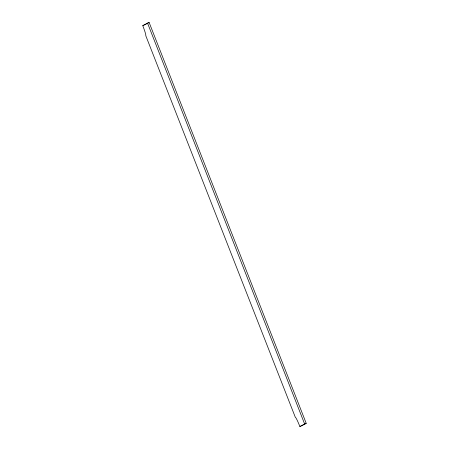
<?xml version="1.0" encoding="UTF-8"?>
<svg xmlns="http://www.w3.org/2000/svg" width="449" height="449" viewBox="0 0 449 449"><rect width="100%" height="100%" fill="white"/><g stroke="black" fill="none" stroke-linecap="round" stroke-linejoin="round"><path stroke-width="0.67" d="M142.771 25.655L149.119 22.45L306.229 423.345L299.881 426.55A10.333 0.864 68.7 0 0 295.347 417.346L145.773 35.69A10.333 0.864 68.7 0 0 142.771 25.655L149.119 22.45M299.881 426.55L306.229 423.345M147.519 23.073L304.63 423.968"/></g></svg>
